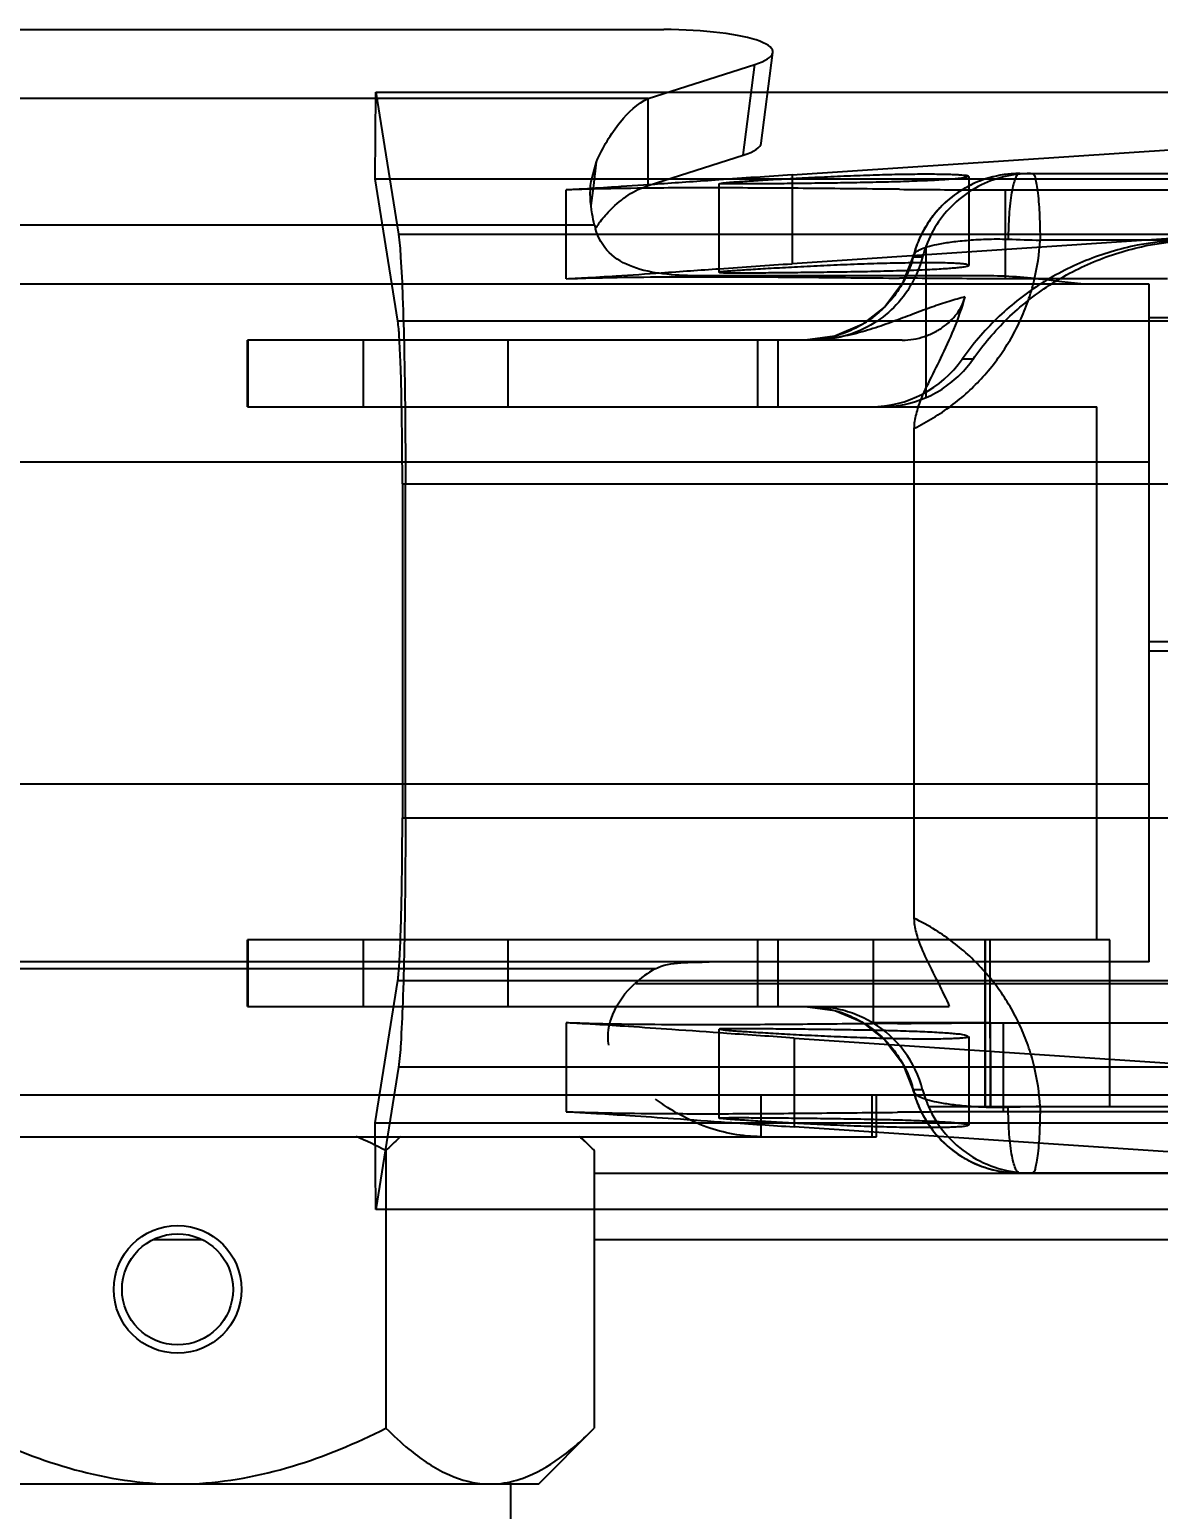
# Model space of a CAD drawing. Header units: millimetres. Extents: x 330 to 5284, y -2489 to 1657.
# Drawn here: x 952.34 to 972.67, y 805.24 to 831.89 of the extents above; entities that cross this region are included whole.
import ezdxf

# ---------------------------------------------------------------- set-up
doc = ezdxf.new("R2010")
doc.units = ezdxf.units.MM
doc.header["$LTSCALE"] = 154
doc.header["$PDMODE"] = 3
doc.header["$PDSIZE"] = 8
doc.layers.get('0').update_dxf_attribs({"linetype": 'CONTINUOUS'})
doc.layers.get('Defpoints').update_dxf_attribs({"linetype": 'CONTINUOUS'})
doc.layers.add('02___PRT_ALL_AXES', color=7, linetype='CONTINUOUS')
doc.layers.add('MIXEDCOLOR', color=7, linetype='CONTINUOUS')
doc.styles.get("Standard").update_dxf_attribs({"font": 'calibri.ttf'})
doc.dimstyles.new('DIMSTYLE_3', dxfattribs={"dimtxt": 23.333333, "dimasz": 23.333333, "dimexe": 1.5, "dimexo": 1, "dimgap": 0.875, "dimtad": 1, "dimdsep": 46, "dimtxsty": 'Standard', "dimblk": '_FILLED', "dimblk1": '_FILLED', "dimblk2": '_FILLED', "dimcen": 0.09, "dimazin": 2, "dimtp": 0.01, "dimtm": 0.01, "dimtfac": 1, "dimtofl": 0, "dimtmove": 0, "dimatfit": 3, "dimldrblk": '_FILLED', "dimfxl": 1, "dimtolj": 1, "dimarcsym": 0})

# ---------------------------------------------------------------- blocks, each defined once
blk = doc.blocks.new('_FILLED')
at = {"color": 0, "linetype": 'ByBlock'}
blk.add_solid([(0, 0), (-1, 0.2143), (-1, -0.2143)], dxfattribs=at)
blk = doc.blocks.new('*D16')
at = {"color": 0, "linetype": 'Continuous', "lineweight": -2}
for p, q in [((855.002, 819.037), (855.002, 742.91)), ((1055.002, 819.037), (1055.002, 742.91)), ((878.336, 744.41), (1031.669, 744.41))]:
    blk.add_line(p, q, dxfattribs=at)
at = {"layer": 'Defpoints', "color": 0}
for p in [(855.002, 820.037), (1055.002, 820.037), (1055.002, 744.41)]:
    blk.add_point(p, dxfattribs=at)
at = {"color": 0, "linetype": 'ByBlock', "lineweight": -2, "xscale": 23.3333333333, "yscale": 23.3333333333, "zscale": 23.3333333333, "rotation": 180}
blk.add_blockref('_FILLED', (855.002, 744.41), dxfattribs=at)
at = {"color": 0, "linetype": 'ByBlock', "lineweight": -2, "xscale": 23.3333333333, "yscale": 23.3333333333, "zscale": 23.3333333333}
blk.add_blockref('_FILLED', (1055.002, 744.41), dxfattribs=at)
at = {"color": 0, "insert": (970.558, 776.396), "char_height": 23.3333, "attachment_point": 2, "line_spacing_factor": 0.9}
blk.add_mtext('\\A1;%%c200', dxfattribs=at)

msp = doc.modelspace()

# ---------------------------------------------------------------- linework, layer by layer
at = {"linetype": 'Continuous'}
for p, q in [((946.248, 831.89), (963.757, 831.89)), ((965.514, 829.845), (965.721, 831.478)), ((963.48, 830.651), (965.396, 831.263)), ((965.189, 829.629), (965.396, 831.263)), ((963.48, 830.651), (946.525, 830.651)), ((963.48, 829.083), (963.48, 830.651)), ((963.48, 829.083), (965.189, 829.629)), ((962.449, 829.154), (962.546, 829.508)), ((962.511, 828.367), (947.494, 828.367)), ((972.502, 827.303), (937.502, 827.303)), ((969.502, 827.457), (964.335, 827.457)), ((972.502, 815.103), (972.502, 827.303)), ((972.502, 824.103), (937.502, 824.103)), ((972.502, 818.303), (937.502, 818.303)), ((972.502, 815.103), (937.502, 815.103)), ((963.601, 814.976), (946.404, 814.976)), ((1067.002, 814.703), (963.256, 814.703)), ((1067.002, 812.703), (843.002, 812.703)), ((965.504, 812.703), (965.504, 811.953)), ((967.509, 811.953), (967.509, 812.703)), ((967.589, 811.953), (967.588, 812.703)), ((942.416, 811.953), (967.589, 811.953)), ((962.258, 811.953), (962.507, 811.704)), ((958.755, 811.704), (958.755, 806.703)), ((962.507, 811.704), (962.507, 806.703)), ((962.507, 811.298), (986.059, 811.298)), ((955.445, 810.098), (954.559, 810.098)), ((986.059, 810.098), (962.507, 810.098)), ((961.508, 805.703), (962.507, 806.703)), ((948.497, 805.703), (961.508, 805.703)), ((961.002, 798.903), (961.002, 805.703))]:
    msp.add_line(p, q, dxfattribs=at)
for radius in [1.15, 1]:
    msp.add_circle((955.002, 809.203), radius, dxfattribs=at)
for centre, radius, start, end in [((936.818, 832.244), 25.873, 352.9826, 353.9292), ((943.067, 831.472), 19.576, 351.92, 352.9888), ((963.768, 828.672), 1.293, 193.64, 196.6787), ((964.73, 826.825), 2.656, 144.9893, 145.7484), ((964.662, 826.873), 2.574, 142.6159, 144.998), ((964.501, 813.345), 1.862, 118.8985, 132.795), ((953.043, 800.298), 12.756, 63.3972, 66.0737)]:
    msp.add_arc(centre, radius, start, end, dxfattribs=at)
for centre, end_param in [((963.705, 831.478), 1.543755), ((963.498, 829.845), -0.027011)]:
    msp.add_ellipse(centre, major_axis=(2.017, 0.011), ratio=0.204232, start_param=-0.577379, end_param=end_param, dxfattribs=at)
for points, knots in [([(962.546, 829.508), (962.661, 829.764), (962.904, 830.203), (963.284, 830.556), (963.48, 830.651)], [0, 0, 0, 0, 0.562474, 1, 1, 1, 1]), ([(962.511, 828.367), (962.495, 828.434), (962.441, 828.692), (962.424, 828.961), (962.449, 829.154)], [0, 0, 0, 0, 0.264571, 1, 1, 1, 1]), ([(962.617, 828.435), (962.676, 828.511), (962.911, 828.787), (963.226, 829.003), (963.48, 829.083)], [0, 0, 0, 0, 0.264931, 1, 1, 1, 1]), ([(964.335, 827.457), (964.137, 827.457), (963.754, 827.477), (963.213, 827.583), (962.744, 827.838), (962.576, 828.143), (962.529, 828.3)], [0, 0, 0, 0, 0.27775, 0.536979, 0.769815, 1, 1, 1, 1]), ([(971.504, 827.303), (971.195, 827.306), (970.531, 827.411), (969.862, 827.457), (969.502, 827.457)], [0, 0, 0, 0, 0.462704, 1, 1, 1, 1]), ([(963.601, 814.976), (963.741, 815.053), (964.081, 815.095), (964.405, 815.099), (964.575, 815.099)], [0, 0, 0, 0, 0.48506, 1, 1, 1, 1]), ([(962.769, 813.602), (962.736, 813.785), (962.811, 814.217), (963.069, 814.557), (963.236, 814.712)], [0, 0, 0, 0, 0.448183, 1, 1, 1, 1]), ([(965.504, 811.953), (965.175, 811.955), (964.491, 812.079), (963.894, 812.423), (963.612, 812.63)], [0, 0, 0, 0, 0.485278, 1, 1, 1, 1]), ([(959.024, 811.958), (959.001, 811.938), (958.91, 811.855), (958.821, 811.77), (958.755, 811.704)], [0, 0, 0, 0, 0.246721, 1, 1, 1, 1]), ([(962.507, 811.704), (962.485, 811.726), (962.397, 811.813), (962.307, 811.897), (962.238, 811.958)], [0, 0, 0, 0, 0.253232, 1, 1, 1, 1]), ([(951.25, 806.703), (951.792, 806.432), (952.912, 805.958), (954.118, 805.729), (954.722, 805.703)], [0, 0, 0, 0, 0.500326, 1, 1, 1, 1]), ([(955.282, 805.703), (955.887, 805.729), (957.092, 805.958), (958.213, 806.432), (958.755, 806.703)], [0, 0, 0, 0, 0.499675, 1, 1, 1, 1]), ([(958.755, 806.703), (958.887, 806.571), (959.214, 806.268), (959.776, 805.877), (960.258, 805.723), (960.491, 805.703)], [0, 0, 0, 0, 0.274893, 0.655399, 1, 1, 1, 1]), ([(960.771, 805.703), (960.925, 805.716), (961.324, 805.81), (961.92, 806.156), (962.312, 806.508), (962.507, 806.703)], [0, 0, 0, 0, 0.227107, 0.594241, 1, 1, 1, 1])]:
    msp.add_open_spline(points, degree=3, knots=knots, dxfattribs=at)
at = {"layer": '02___PRT_ALL_AXES', "linetype": 'Continuous'}
for p, q in [((972.502, 826.703), (1060.002, 826.703)), ((972.502, 820.87), (1066.905, 820.87)), ((972.502, 820.703), (1065.919, 820.703))]:
    msp.add_line(p, q, dxfattribs=at)
at = {"layer": 'MIXEDCOLOR', "linetype": 'Continuous'}
for p, q in [((958.562, 829.203), (958.574, 830.766)), ((958.574, 830.766), (1057.346, 830.766)), ((958.574, 830.766), (958.98, 828.204)), ((966.07, 829.274), (973.044, 829.739)), ((958.562, 829.203), (1057.002, 829.203)), ((958.968, 826.641), (958.562, 829.203)), ((964.753, 829.118), (964.753, 827.518)), ((966.07, 829.274), (966.07, 827.674)), ((969.253, 829.246), (969.253, 827.646)), ((970.17, 829.298), (1052.018, 829.298)), ((962.003, 827.403), (962.003, 829.003)), ((969.911, 829.003), (972.977, 829.003)), ((969.911, 827.403), (969.911, 829.003)), ((958.98, 828.204), (1068.991, 828.204)), ((972.994, 828.136), (966.07, 827.674)), ((1053.153, 828.098), (970.535, 828.098)), ((968.251, 827.798), (968.421, 827.798)), ((968.484, 825.265), (968.484, 827.999)), ((972.831, 827.403), (969.911, 827.403)), ((1068.647, 826.641), (958.968, 826.641)), ((968.053, 826.298), (956.259, 826.298)), ((956.259, 825.098), (956.259, 826.298)), ((956.26, 825.098), (956.26, 826.298)), ((956.266, 826.298), (956.266, 825.098)), ((958.348, 825.098), (958.348, 826.298)), ((960.954, 825.098), (960.954, 826.298)), ((965.454, 825.098), (965.454, 826.298)), ((965.821, 825.098), (965.821, 826.298)), ((969.328, 825.955), (969.135, 825.955)), ((956.259, 825.098), (971.559, 825.098)), ((971.559, 815.498), (971.559, 825.098)), ((968.265, 824.709), (968.265, 815.887)), ((959.051, 823.711), (1072.602, 823.711)), ((959.051, 823.711), (959.051, 817.695)), ((959.106, 817.695), (959.106, 823.711)), ((959.051, 817.695), (1072.602, 817.695)), ((971.791, 815.498), (956.259, 815.498)), ((956.259, 814.298), (956.259, 815.498)), ((956.26, 814.298), (956.26, 815.498)), ((956.266, 815.498), (956.266, 814.298)), ((958.348, 814.298), (958.348, 815.498)), ((960.954, 814.298), (960.954, 815.498)), ((965.454, 814.298), (965.454, 815.498)), ((965.821, 814.298), (965.821, 815.498)), ((967.527, 815.498), (967.527, 814.004)), ((969.544, 812.498), (969.544, 815.498)), ((969.544, 815.498), (969.544, 812.498)), ((969.639, 814.004), (969.639, 815.498)), ((969.639, 814.004), (969.639, 815.498)), ((971.791, 812.498), (971.791, 815.498)), ((958.562, 812.203), (958.968, 814.765)), ((958.968, 814.765), (1068.647, 814.765)), ((956.259, 814.298), (968.901, 814.298)), ((962.003, 814.003), (962.003, 812.403)), ((964.753, 813.888), (964.753, 812.288)), ((969.639, 814.004), (967.527, 814.004)), ((969.878, 814.003), (972.961, 814.003)), ((969.878, 812.403), (969.878, 814.003)), ((966.105, 813.73), (973.054, 813.266)), ((966.105, 813.73), (966.105, 812.13)), ((969.253, 813.76), (969.253, 812.16)), ((958.98, 813.202), (958.574, 810.641)), ((1068.991, 813.202), (958.98, 813.202)), ((968.421, 812.798), (968.251, 812.798)), ((968.524, 812.498), (1053.153, 812.498)), ((972.913, 812.403), (969.878, 812.403)), ((958.562, 812.203), (1057.003, 812.203)), ((958.574, 810.641), (958.562, 812.203)), ((973.022, 811.669), (966.105, 812.13)), ((1052.018, 811.298), (970.17, 811.298)), ((1057.346, 810.641), (958.574, 810.641))]:
    msp.add_line(p, q, dxfattribs=at)
for points in [[(970.17, 829.298), (970.098, 829.297), (970.027, 829.293), (969.957, 829.287), (969.887, 829.278), (969.818, 829.267), (969.75, 829.253), (969.683, 829.238), (969.616, 829.22), (969.552, 829.2), (969.489, 829.178), (969.427, 829.154), (969.367, 829.129), (969.309, 829.102), (969.252, 829.073), (969.196, 829.043), (969.143, 829.012), (969.091, 828.979), (969.04, 828.945), (968.991, 828.91), (968.944, 828.874), (968.899, 828.838), (968.856, 828.8), (968.814, 828.762), (968.773, 828.723), (968.735, 828.683), (968.698, 828.643), (968.662, 828.602), (968.628, 828.561), (968.596, 828.52), (968.565, 828.478), (968.536, 828.436), (968.508, 828.395), (968.482, 828.353), (968.457, 828.312), (968.434, 828.27), (968.412, 828.229), (968.392, 828.188), (968.373, 828.148), (968.355, 828.108), (968.338, 828.069), (968.323, 828.03), (968.308, 827.991), (968.295, 827.952), (968.283, 827.914), (968.272, 827.878), (968.262, 827.843), (968.253, 827.809)], [(968.253, 827.809), (968.061, 827.326), (967.746, 826.905), (967.329, 826.578), (966.837, 826.37), (966.306, 826.298)], [(966.305, 814.298), (966.839, 814.226), (967.326, 814.02), (967.74, 813.697), (968.057, 813.277), (968.253, 812.788)], [(969.644, 812.498), (969.643, 812.95), (969.64, 813.443), (969.639, 814.004)], [(968.253, 812.788), (968.262, 812.753), (968.272, 812.718), (968.283, 812.681), (968.295, 812.643), (968.309, 812.605), (968.323, 812.566), (968.339, 812.527), (968.355, 812.487), (968.373, 812.447), (968.392, 812.407), (968.413, 812.366), (968.435, 812.325), (968.458, 812.284), (968.482, 812.242), (968.509, 812.201), (968.536, 812.159), (968.566, 812.117), (968.596, 812.075), (968.629, 812.034), (968.663, 811.993), (968.698, 811.952), (968.736, 811.912), (968.774, 811.873), (968.814, 811.834), (968.856, 811.796), (968.9, 811.758), (968.945, 811.721), (968.992, 811.685), (969.041, 811.65), (969.091, 811.617), (969.143, 811.584), (969.197, 811.553), (969.252, 811.523), (969.309, 811.494), (969.368, 811.467), (969.428, 811.442), (969.489, 811.418), (969.552, 811.396), (969.617, 811.376), (969.683, 811.359), (969.75, 811.343), (969.818, 811.329), (969.887, 811.318), (969.957, 811.309), (970.027, 811.303), (970.098, 811.299), (970.17, 811.298)]]:
    msp.add_lwpolyline(points, dxfattribs=at)
for centre, radius, start, end in [((977.033, 1041.409), 213.41, 268.10129, 268.25515), ((970.353, 827.298), 1.996, 159.4381, 165.502), ((967.49, 827.105), 2.006, 269.983, 325.0521), ((967.682, 827.106), 2.008, 270.0133, 293.5334), ((966.484, 812.297), 2, 14.5131, 58.5828), ((970.396, 813.309), 2.04, 194.4989, 203.4163), ((976.926, 602.544), 210.051, 91.74362, 91.89994)]:
    msp.add_arc(centre, radius, start, end, dxfattribs=at)
for points, knots in [([(966.07, 829.274), (965.63, 829.245), (964.839, 829.19), (963.779, 829.115), (962.967, 829.06), (962.402, 829.024), (962.107, 829.008), (962.003, 829.003)], [0, 0, 0, 0, 0.32429, 0.583475, 0.782487, 0.923345, 1, 1, 1, 1]), ([(967.003, 829.129), (966.924, 829.128), (966.767, 829.126), (966.535, 829.123), (966.309, 829.12), (966.09, 829.117), (965.881, 829.115), (965.684, 829.114), (965.501, 829.112), (965.336, 829.111), (965.188, 829.11), (965.062, 829.11), (964.95, 829.11), (964.87, 829.112), (964.708, 829.111), (964.871, 829.136), (964.951, 829.14), (965.064, 829.149), (965.19, 829.158), (965.338, 829.167), (965.504, 829.178), (965.686, 829.188), (965.883, 829.2), (966.091, 829.211), (966.31, 829.222), (966.537, 829.233), (966.769, 829.244), (966.924, 829.251), (967.003, 829.254)], [0, 0, 0, 0, 0.052793, 0.10481, 0.155444, 0.204404, 0.251316, 0.295484, 0.336309, 0.373392, 0.40641, 0.435061, 0.458944, 0.477705, 0.499444, 0.521811, 0.540751, 0.564755, 0.593463, 0.626513, 0.663751, 0.704802, 0.748903, 0.795585, 0.84469, 0.895625, 0.947558, 1, 1, 1, 1]), ([(967.003, 829.254), (967.081, 829.257), (967.237, 829.263), (967.47, 829.271), (967.697, 829.278), (967.917, 829.284), (968.126, 829.288), (968.323, 829.29), (968.505, 829.291), (968.67, 829.29), (968.819, 829.288), (968.944, 829.284), (969.056, 829.279), (969.137, 829.271), (969.298, 829.262), (969.138, 829.21), (969.054, 829.207), (968.942, 829.195), (968.816, 829.187), (968.668, 829.177), (968.502, 829.169), (968.319, 829.162), (968.122, 829.155), (967.913, 829.148), (967.694, 829.143), (967.467, 829.138), (967.236, 829.133), (967.081, 829.13), (967.003, 829.129)], [0, 0, 0, 0, 0.052475, 0.10448, 0.155373, 0.204543, 0.251398, 0.295327, 0.335934, 0.373031, 0.406131, 0.434644, 0.458357, 0.477165, 0.499164, 0.522841, 0.541826, 0.565687, 0.594316, 0.627501, 0.664745, 0.705551, 0.749523, 0.796274, 0.845366, 0.896128, 0.947848, 1, 1, 1, 1]), ([(970.17, 829.298), (970.101, 829.298), (969.967, 829.291), (969.77, 829.261), (969.584, 829.213), (969.409, 829.15), (969.247, 829.073), (969.052, 828.96), (968.838, 828.796), (968.626, 828.571), (968.459, 828.327), (968.332, 828.07), (968.273, 827.889), (968.251, 827.798)], [0, 0, 0, 0, 0.078016, 0.153789, 0.227357, 0.29801, 0.366067, 0.431763, 0.555651, 0.672664, 0.784307, 0.892411, 1, 1, 1, 1]), ([(970.362, 829.298), (970.199, 829.298), (969.873, 829.258), (969.415, 829.083), (969.014, 828.805), (968.691, 828.439), (968.541, 828.15), (968.484, 827.999)], [0, 0, 0, 0, 0.201904, 0.402038, 0.601585, 0.800387, 1, 1, 1, 1]), ([(970.17, 829.298), (970.156, 829.298), (970.12, 829.273), (970.087, 829.203), (970.051, 829.093), (970.02, 828.942), (969.994, 828.757), (969.976, 828.55), (969.965, 828.334), (969.962, 828.188), (969.962, 828.116)], [0, 0, 0, 0, 0.034506, 0.094627, 0.188572, 0.316027, 0.471099, 0.644109, 0.823876, 1, 1, 1, 1]), ([(970.399, 829.298), (970.41, 829.298), (970.435, 829.266), (970.453, 829.201), (970.478, 829.088), (970.506, 828.864), (970.529, 828.528), (970.535, 828.245), (970.535, 828.098)], [0, 0, 0, 0, 0.026066, 0.082443, 0.17602, 0.304511, 0.638389, 1, 1, 1, 1]), ([(968.003, 829.014), (967.485, 829.019), (966.485, 829.03), (965.071, 829.04), (963.857, 829.04), (962.925, 829.029), (962.339, 829.016), (962.071, 829.006), (962.003, 829.003)], [0, 0, 0, 0, 0.258819, 0.499863, 0.706899, 0.866007, 0.965998, 1, 1, 1, 1]), ([(968.003, 829.014), (968.22, 829.012), (968.651, 829.008), (969.287, 829.004), (969.706, 829.003), (969.911, 829.003)], [0, 0, 0, 0, 0.34219, 0.676951, 1, 1, 1, 1]), ([(958.98, 828.204), (959.002, 828.069), (959.028, 827.69), (959.062, 826.991), (959.086, 826.039), (959.103, 824.92), (959.106, 824.121), (959.106, 823.711)], [0, 0, 0, 0, 0.091525, 0.252712, 0.467155, 0.726682, 1, 1, 1, 1]), ([(968.251, 827.798), (968.255, 827.824), (968.286, 827.879), (968.377, 827.936), (968.511, 827.985), (968.696, 828.028), (968.883, 828.059), (969.061, 828.081), (969.216, 828.096), (969.386, 828.109), (969.568, 828.117), (969.762, 828.121), (969.894, 828.119), (969.962, 828.116)], [0, 0, 0, 0, 0.043632, 0.099423, 0.177102, 0.281554, 0.415443, 0.494629, 0.581603, 0.676302, 0.778607, 0.886792, 1, 1, 1, 1]), ([(968.265, 824.709), (968.281, 824.717), (968.414, 824.783), (968.657, 824.918), (968.977, 825.14), (969.372, 825.474), (969.717, 825.864), (970, 826.296), (970.18, 826.639), (970.325, 826.998), (970.468, 827.481), (970.522, 827.854), (970.535, 828.098)], [0, 0, 0, 0, 0.01265, 0.103992, 0.194721, 0.285173, 0.46679, 0.556939, 0.647269, 0.737977, 0.828274, 1, 1, 1, 1]), ([(973.25, 828.098), (972.927, 828.098), (972.281, 828.037), (971.352, 827.759), (970.492, 827.312), (969.736, 826.709), (969.318, 826.218), (969.135, 825.955)], [0, 0, 0, 0, 0.20071, 0.401281, 0.600761, 0.800721, 1, 1, 1, 1]), ([(969.328, 825.955), (969.511, 826.218), (969.929, 826.709), (970.686, 827.312), (971.546, 827.76), (972.476, 828.036), (973.122, 828.098), (973.444, 828.098)], [0, 0, 0, 0, 0.19924, 0.399415, 0.598754, 0.799417, 1, 1, 1, 1]), ([(968.25, 827.798), (968.237, 827.748), (968.204, 827.637), (968.137, 827.469), (968.048, 827.297), (967.908, 827.081), (967.738, 826.886), (967.543, 826.719), (967.385, 826.608), (967.217, 826.513), (967.041, 826.434), (966.858, 826.372), (966.67, 826.328), (966.485, 826.303), (966.362, 826.298), (966.304, 826.298)], [0, 0, 0, 0, 0.058716, 0.131993, 0.204896, 0.277573, 0.423727, 0.496379, 0.569164, 0.642356, 0.715315, 0.787935, 0.861029, 0.934216, 1, 1, 1, 1]), ([(968.421, 827.798), (968.376, 827.627), (968.242, 827.295), (967.917, 826.871), (967.496, 826.547), (967.007, 826.345), (966.656, 826.298), (966.481, 826.298)], [0, 0, 0, 0, 0.201881, 0.402548, 0.602094, 0.800388, 1, 1, 1, 1]), ([(962.003, 827.403), (962.108, 827.408), (962.408, 827.425), (962.978, 827.46), (963.792, 827.516), (964.848, 827.591), (965.633, 827.645), (966.07, 827.674)], [0, 0, 0, 0, 0.077505, 0.220822, 0.42086, 0.678042, 1, 1, 1, 1]), ([(967.003, 827.654), (966.922, 827.651), (966.76, 827.644), (966.52, 827.633), (966.286, 827.621), (966.06, 827.609), (965.845, 827.597), (965.645, 827.586), (965.461, 827.575), (965.294, 827.564), (965.146, 827.555), (965.024, 827.546), (964.916, 827.538), (964.846, 827.532), (964.711, 827.52), (964.846, 827.51), (964.917, 827.511), (965.025, 827.51), (965.148, 827.51), (965.296, 827.511), (965.463, 827.512), (965.648, 827.513), (965.849, 827.515), (966.063, 827.517), (966.289, 827.52), (966.523, 827.522), (966.762, 827.526), (966.922, 827.528), (967.003, 827.529)], [0, 0, 0, 0, 0.054158, 0.107792, 0.160194, 0.21069, 0.258634, 0.303377, 0.344553, 0.381906, 0.414801, 0.442685, 0.465414, 0.482787, 0.500417, 0.518095, 0.535461, 0.558178, 0.58605, 0.618916, 0.656296, 0.697611, 0.742398, 0.790227, 0.840627, 0.892895, 0.946241, 1, 1, 1, 1]), ([(967.003, 827.529), (967.084, 827.531), (967.246, 827.533), (967.486, 827.538), (967.72, 827.543), (967.945, 827.549), (968.159, 827.556), (968.36, 827.563), (968.545, 827.571), (968.712, 827.58), (968.859, 827.589), (968.982, 827.599), (969.089, 827.609), (969.161, 827.619), (969.295, 827.639), (969.162, 827.674), (969.089, 827.675), (968.982, 827.683), (968.859, 827.687), (968.711, 827.69), (968.544, 827.691), (968.359, 827.69), (968.158, 827.688), (967.944, 827.684), (967.718, 827.679), (967.484, 827.672), (967.245, 827.664), (967.084, 827.657), (967.003, 827.654)], [0, 0, 0, 0, 0.054387, 0.107848, 0.159809, 0.209966, 0.257858, 0.302698, 0.343886, 0.381027, 0.41378, 0.44178, 0.464586, 0.481922, 0.499964, 0.518493, 0.535803, 0.558493, 0.58634, 0.619064, 0.656337, 0.697715, 0.742494, 0.790111, 0.840354, 0.892636, 0.946039, 1, 1, 1, 1]), ([(962.003, 827.403), (962.071, 827.406), (962.337, 827.416), (962.921, 827.429), (963.853, 827.44), (965.069, 827.44), (966.485, 827.43), (967.486, 827.419), (968.003, 827.414)], [0, 0, 0, 0, 0.033967, 0.133306, 0.292075, 0.499725, 0.741492, 1, 1, 1, 1]), ([(969.911, 827.403), (969.706, 827.403), (969.288, 827.404), (968.652, 827.408), (968.221, 827.412), (968.003, 827.414)], [0, 0, 0, 0, 0.323082, 0.656313, 1, 1, 1, 1]), ([(969.187, 827.078), (969.089, 827.052), (968.889, 826.995), (968.584, 826.893), (968.266, 826.774), (967.93, 826.645), (967.568, 826.514), (967.174, 826.399), (966.749, 826.319), (966.454, 826.298), (966.304, 826.298)], [0, 0, 0, 0, 0.100878, 0.20882, 0.320885, 0.440198, 0.568511, 0.705325, 0.850071, 1, 1, 1, 1]), ([(968.053, 826.298), (968.121, 826.298), (968.258, 826.309), (968.458, 826.359), (968.646, 826.44), (968.812, 826.546), (968.951, 826.669), (969.06, 826.802), (969.139, 826.938), (969.174, 827.032), (969.187, 827.078)], [0, 0, 0, 0, 0.138107, 0.279161, 0.419175, 0.553766, 0.679756, 0.796099, 0.90316, 1, 1, 1, 1]), ([(968.342, 825.098), (968.393, 825.242), (968.529, 825.535), (968.761, 825.989), (968.998, 826.504), (969.131, 826.878), (969.187, 827.078)], [0, 0, 0, 0, 0.212078, 0.448579, 0.71098, 1, 1, 1, 1]), ([(959.051, 823.711), (959.051, 823.971), (959.048, 824.481), (959.038, 825.202), (959.022, 825.827), (959, 826.294), (958.983, 826.549), (958.968, 826.641)], [0, 0, 0, 0, 0.265062, 0.521959, 0.738566, 0.904494, 1, 1, 1, 1]), ([(968.484, 825.265), (968.597, 825.314), (968.814, 825.433), (969.099, 825.668), (969.258, 825.855), (969.328, 825.955)], [0, 0, 0, 0, 0.33517, 0.66805, 1, 1, 1, 1]), ([(968.342, 825.098), (968.327, 825.054), (968.3, 824.968), (968.272, 824.838), (968.265, 824.751), (968.265, 824.709)], [0, 0, 0, 0, 0.350159, 0.681989, 1, 1, 1, 1]), ([(958.968, 814.765), (958.982, 814.853), (958.999, 815.1), (959.021, 815.556), (959.037, 816.177), (959.048, 816.907), (959.051, 817.428), (959.051, 817.695)], [0, 0, 0, 0, 0.091525, 0.252712, 0.467155, 0.726682, 1, 1, 1, 1]), ([(959.106, 817.695), (959.106, 817.298), (959.103, 816.515), (959.087, 815.409), (959.063, 814.451), (959.029, 813.735), (959.003, 813.344), (958.98, 813.202)], [0, 0, 0, 0, 0.265062, 0.521959, 0.738566, 0.904494, 1, 1, 1, 1]), ([(970.535, 812.498), (970.522, 812.743), (970.468, 813.115), (970.325, 813.598), (970.18, 813.957), (970, 814.3), (969.717, 814.732), (969.286, 815.219), (968.755, 815.626), (968.399, 815.822), (968.265, 815.887)], [0, 0, 0, 0, 0.171779, 0.262103, 0.35284, 0.443197, 0.533375, 0.715048, 0.896078, 1, 1, 1, 1]), ([(968.265, 815.887), (968.265, 815.845), (968.272, 815.758), (968.3, 815.628), (968.327, 815.542), (968.342, 815.498)], [0, 0, 0, 0, 0.318011, 0.649841, 1, 1, 1, 1]), ([(968.342, 815.498), (968.389, 815.365), (968.507, 815.102), (968.709, 814.71), (968.839, 814.439), (968.901, 814.298)], [0, 0, 0, 0, 0.31874, 0.651537, 1, 1, 1, 1]), ([(966.304, 814.298), (966.362, 814.298), (966.485, 814.293), (966.67, 814.268), (966.858, 814.224), (967.102, 814.142), (967.39, 813.996), (967.696, 813.758), (967.908, 813.515), (968.048, 813.299), (968.137, 813.127), (968.204, 812.96), (968.237, 812.848), (968.25, 812.798)], [0, 0, 0, 0, 0.065807, 0.139017, 0.212137, 0.284781, 0.430814, 0.576132, 0.722334, 0.795036, 0.867963, 0.941264, 1, 1, 1, 1]), ([(966.481, 814.298), (966.604, 814.298), (966.849, 814.276), (967.203, 814.175), (967.423, 814.067), (967.527, 814.004)], [0, 0, 0, 0, 0.33475, 0.66763, 1, 1, 1, 1]), ([(966.105, 813.73), (965.702, 813.757), (964.969, 813.807), (963.975, 813.878), (963.187, 813.932), (962.6, 813.97), (962.227, 813.992), (962.05, 814.001), (962.003, 814.003)], [0, 0, 0, 0, 0.294942, 0.536036, 0.727083, 0.871358, 0.96515, 1, 1, 1, 1]), ([(967.97, 813.992), (967.486, 813.988), (966.547, 813.978), (965.209, 813.967), (964.035, 813.966), (963.094, 813.975), (962.443, 813.988), (962.112, 813.999), (962.003, 814.003)], [0, 0, 0, 0, 0.243367, 0.47197, 0.672541, 0.833592, 0.944868, 1, 1, 1, 1]), ([(967.003, 813.877), (966.924, 813.878), (966.767, 813.881), (966.535, 813.884), (966.309, 813.887), (966.09, 813.889), (965.881, 813.891), (965.684, 813.893), (965.501, 813.894), (965.336, 813.895), (965.188, 813.896), (965.062, 813.896), (964.95, 813.896), (964.87, 813.895), (964.708, 813.896), (964.871, 813.87), (964.951, 813.866), (965.064, 813.857), (965.19, 813.849), (965.338, 813.839), (965.504, 813.829), (965.686, 813.818), (965.883, 813.807), (966.091, 813.795), (966.31, 813.784), (966.537, 813.773), (966.769, 813.762), (966.924, 813.756), (967.003, 813.752)], [0, 0, 0, 0, 0.052793, 0.10481, 0.155444, 0.204404, 0.251316, 0.295484, 0.336309, 0.373392, 0.40641, 0.435061, 0.458944, 0.477705, 0.499444, 0.521811, 0.540751, 0.564755, 0.593463, 0.626513, 0.663751, 0.704802, 0.748903, 0.795585, 0.84469, 0.895625, 0.947558, 1, 1, 1, 1]), ([(967.003, 813.752), (967.081, 813.749), (967.237, 813.743), (967.47, 813.735), (967.697, 813.728), (967.917, 813.723), (968.126, 813.719), (968.323, 813.716), (968.505, 813.716), (968.67, 813.716), (968.819, 813.719), (968.944, 813.723), (969.056, 813.727), (969.137, 813.735), (969.298, 813.744), (969.138, 813.796), (969.054, 813.799), (968.942, 813.812), (968.816, 813.82), (968.668, 813.829), (968.502, 813.837), (968.319, 813.845), (968.122, 813.852), (967.913, 813.858), (967.694, 813.864), (967.467, 813.869), (967.236, 813.873), (967.081, 813.876), (967.003, 813.877)], [0, 0, 0, 0, 0.052475, 0.10448, 0.155373, 0.204543, 0.251398, 0.295327, 0.335934, 0.373031, 0.406131, 0.434644, 0.458357, 0.477165, 0.499164, 0.522841, 0.541826, 0.565687, 0.594316, 0.627501, 0.664745, 0.705551, 0.749523, 0.796274, 0.845366, 0.896128, 0.947848, 1, 1, 1, 1]), ([(967.97, 813.992), (968.188, 813.994), (968.619, 813.998), (969.255, 814.002), (969.673, 814.003), (969.878, 814.003)], [0, 0, 0, 0, 0.342926, 0.677329, 1, 1, 1, 1]), ([(969.639, 814.004), (969.639, 813.869), (969.639, 813.6), (969.641, 813.264), (969.642, 812.996), (969.643, 812.796), (969.643, 812.63), (969.644, 812.53), (969.644, 812.498)], [0, 0, 0, 0, 0.269374, 0.536197, 0.669143, 0.80219, 0.935696, 1, 1, 1, 1]), ([(969.962, 812.48), (969.894, 812.478), (969.762, 812.476), (969.568, 812.479), (969.386, 812.488), (969.216, 812.5), (969.061, 812.515), (968.883, 812.537), (968.696, 812.568), (968.511, 812.611), (968.377, 812.66), (968.286, 812.717), (968.255, 812.772), (968.251, 812.798)], [0, 0, 0, 0, 0.113208, 0.221393, 0.323698, 0.418397, 0.505371, 0.584557, 0.718446, 0.822898, 0.900577, 0.956368, 1, 1, 1, 1]), ([(968.251, 812.798), (968.273, 812.707), (968.332, 812.527), (968.459, 812.269), (968.626, 812.026), (968.838, 811.8), (969.052, 811.636), (969.247, 811.523), (969.409, 811.447), (969.584, 811.383), (969.77, 811.335), (969.967, 811.305), (970.101, 811.298), (970.17, 811.298)], [0, 0, 0, 0, 0.107589, 0.215693, 0.327336, 0.444349, 0.568237, 0.633933, 0.70199, 0.772643, 0.846211, 0.921984, 1, 1, 1, 1]), ([(962.003, 812.403), (962.052, 812.401), (962.233, 812.392), (962.614, 812.369), (963.209, 812.331), (963.998, 812.276), (964.984, 812.206), (965.708, 812.156), (966.105, 812.13)], [0, 0, 0, 0, 0.035943, 0.132506, 0.278404, 0.47074, 0.709221, 1, 1, 1, 1]), ([(962.003, 812.403), (962.112, 812.399), (962.442, 812.388), (963.091, 812.375), (964.032, 812.366), (965.206, 812.367), (966.546, 812.378), (967.485, 812.388), (967.97, 812.392)], [0, 0, 0, 0, 0.055045, 0.165858, 0.326489, 0.527772, 0.756503, 1, 1, 1, 1]), ([(967.003, 812.152), (966.922, 812.156), (966.76, 812.163), (966.52, 812.174), (966.286, 812.185), (966.06, 812.197), (965.845, 812.209), (965.645, 812.22), (965.461, 812.232), (965.294, 812.242), (965.146, 812.252), (965.024, 812.26), (964.916, 812.268), (964.846, 812.275), (964.711, 812.286), (964.846, 812.296), (964.917, 812.295), (965.025, 812.297), (965.148, 812.296), (965.296, 812.296), (965.463, 812.294), (965.648, 812.293), (965.849, 812.291), (966.063, 812.289), (966.289, 812.287), (966.523, 812.284), (966.762, 812.281), (966.922, 812.278), (967.003, 812.277)], [0, 0, 0, 0, 0.054158, 0.107792, 0.160194, 0.21069, 0.258634, 0.303377, 0.344553, 0.381906, 0.414801, 0.442685, 0.465414, 0.482787, 0.500417, 0.518095, 0.535461, 0.558178, 0.58605, 0.618916, 0.656296, 0.697611, 0.742398, 0.790227, 0.840627, 0.892895, 0.946241, 1, 1, 1, 1]), ([(967.003, 812.277), (967.084, 812.276), (967.246, 812.273), (967.486, 812.268), (967.72, 812.263), (967.945, 812.257), (968.159, 812.251), (968.36, 812.243), (968.545, 812.235), (968.712, 812.226), (968.859, 812.217), (968.982, 812.208), (969.089, 812.197), (969.161, 812.187), (969.295, 812.167), (969.162, 812.133), (969.089, 812.131), (968.982, 812.123), (968.859, 812.12), (968.711, 812.117), (968.544, 812.116), (968.359, 812.116), (968.158, 812.118), (967.944, 812.122), (967.718, 812.128), (967.484, 812.134), (967.245, 812.143), (967.084, 812.149), (967.003, 812.152)], [0, 0, 0, 0, 0.054387, 0.107848, 0.159809, 0.209966, 0.257858, 0.302698, 0.343886, 0.381027, 0.41378, 0.44178, 0.464586, 0.481922, 0.499964, 0.518493, 0.535803, 0.558493, 0.58634, 0.619064, 0.656337, 0.697715, 0.742494, 0.790111, 0.840354, 0.892636, 0.946039, 1, 1, 1, 1]), ([(969.878, 812.403), (969.673, 812.403), (969.255, 812.402), (968.619, 812.398), (968.188, 812.394), (967.97, 812.392)], [0, 0, 0, 0, 0.323083, 0.656313, 1, 1, 1, 1]), ([(968.524, 812.498), (968.602, 812.321), (968.809, 811.989), (969.248, 811.602), (969.78, 811.355), (970.169, 811.298), (970.362, 811.298)], [0, 0, 0, 0, 0.250115, 0.499529, 0.748934, 1, 1, 1, 1]), ([(970.17, 811.298), (970.156, 811.298), (970.12, 811.324), (970.087, 811.393), (970.051, 811.503), (970.006, 811.724), (969.972, 812.054), (969.962, 812.334), (969.962, 812.48)], [0, 0, 0, 0, 0.034579, 0.094625, 0.188864, 0.316057, 0.644089, 1, 1, 1, 1]), ([(970.535, 812.498), (970.535, 812.351), (970.529, 812.068), (970.506, 811.732), (970.478, 811.508), (970.453, 811.395), (970.435, 811.33), (970.41, 811.298), (970.399, 811.298)], [0, 0, 0, 0, 0.361611, 0.695489, 0.82398, 0.917557, 0.973934, 1, 1, 1, 1])]:
    msp.add_open_spline(points, degree=3, knots=knots, dxfattribs=at)

# ---------------------------------------------------------------- dimensions: what is measured, and where the dimension line sits
at = {"linetype": 'Continuous'}
dim = msp.add_linear_dim(base=(1055.002, 744.41), p1=(855.002, 820.037), p2=(1055.002, 820.037), text='%%c<>', dimstyle='DIMSTYLE_3', dxfattribs=at)
dim.commit()
dim.dimension.update_dxf_attribs({"geometry": '*D16', "text_midpoint": (970.558, 744.41), "dimtype": 160})

doc.saveas('drawing.dxf')
